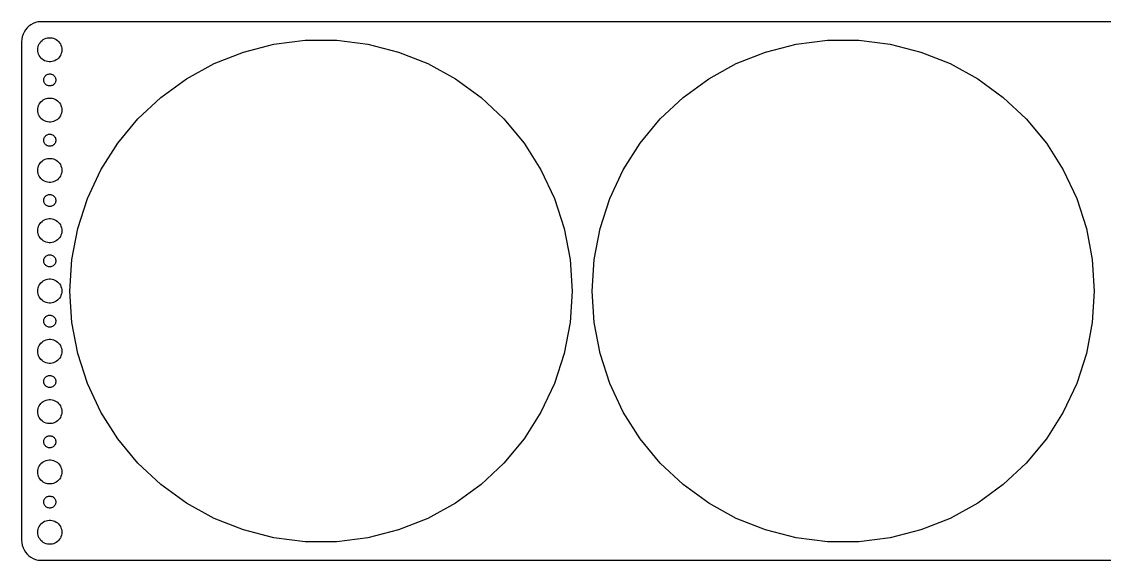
# Model space of a CAD drawing. Header units: metres. Extents: x -270 to 270, y -67 to 67.
# Drawn here: x -269.5 to 0, y -67 to 67 of the extents above; entities that cross this region are included whole.
import ezdxf

# ---------------------------------------------------------------- set-up
doc = ezdxf.new("R2010")
doc.units = ezdxf.units.M

msp = doc.modelspace()

# ---------------------------------------------------------------- linework, layer by layer
for p, q in [((-268.545, 64.9389), (-268.882, 64.4088)), ((-268.145, 65.4227), (-268.545, 64.9389)), ((-267.687, 65.8526), (-268.145, 65.4227)), ((-267.179, 66.2216), (-267.687, 65.8526)), ((-266.629, 66.5241), (-267.179, 66.2216)), ((-266.045, 66.7553), (-266.629, 66.5241)), ((-265.437, 66.9114), (-266.045, 66.7553)), ((-264.814, 66.9901), (-265.437, 66.9114)), ((264.814, 66.9901), (-264.814, 66.9901)), ((-269.461, 62.6267), (-269.5, 62)), ((-269.5, 62), (-269.5, -62)), ((-269.343, 63.2434), (-269.461, 62.6267)), ((-269.149, 63.8406), (-269.343, 63.2434)), ((-268.882, 64.4088), (-269.149, 63.8406)), ((-264.927, 61.7634), (-264.687, 62.0536)), ((-264.687, 62.0536), (-264.412, 62.3115)), ((-264.412, 62.3115), (-264.107, 62.533)), ((-264.107, 62.533), (-263.777, 62.7145)), ((-263.777, 62.7145), (-263.427, 62.8532)), ((-263.427, 62.8532), (-263.062, 62.9469)), ((-263.062, 62.9469), (-262.688, 62.9941)), ((-262.688, 62.9941), (-262.312, 62.9941)), ((-262.312, 62.9941), (-261.938, 62.9469)), ((-261.938, 62.9469), (-261.573, 62.8532)), ((-261.573, 62.8532), (-261.223, 62.7145)), ((-261.223, 62.7145), (-260.893, 62.533)), ((-260.893, 62.533), (-260.588, 62.3115)), ((-260.588, 62.3115), (-260.313, 62.0536)), ((-260.313, 62.0536), (-260.073, 61.7634)), ((-206.711, 61.3929), (-198.924, 62.3767)), ((-198.924, 62.3767), (-191.076, 62.3767)), ((-191.076, 62.3767), (-183.289, 61.3929)), ((-76.7113, 61.3929), (-68.9244, 62.3767)), ((-68.9244, 62.3767), (-61.0756, 62.3767)), ((-61.0756, 62.3767), (-53.2887, 61.3929)), ((-265.5, 60), (-265.476, 60.376)), ((-265.476, 59.624), (-265.5, 60)), ((-265.476, 60.376), (-265.406, 60.7461)), ((-265.406, 59.2539), (-265.476, 59.624)), ((-265.406, 60.7461), (-265.289, 61.1044)), ((-265.289, 61.1044), (-265.129, 61.4453)), ((-265.129, 61.4453), (-264.927, 61.7634)), ((-260.073, 61.7634), (-259.871, 61.4453)), ((-259.871, 61.4453), (-259.711, 61.1044)), ((-259.711, 61.1044), (-259.594, 60.7461)), ((-259.594, 60.7461), (-259.524, 60.376)), ((-259.524, 59.624), (-259.594, 59.2539)), ((-259.524, 60.376), (-259.5, 60)), ((-259.5, 60), (-259.524, 59.624)), ((-221.611, 56.5517), (-214.314, 59.441)), ((-214.314, 59.441), (-206.711, 61.3929)), ((-183.289, 61.3929), (-175.686, 59.441)), ((-175.686, 59.441), (-168.389, 56.5517)), ((-91.6112, 56.5517), (-84.3136, 59.441)), ((-84.3136, 59.441), (-76.7113, 61.3929)), ((-53.2887, 61.3929), (-45.6864, 59.441)), ((-45.6864, 59.441), (-38.3888, 56.5517)), ((-265.289, 58.8956), (-265.406, 59.2539)), ((-265.129, 58.5547), (-265.289, 58.8956)), ((-264.927, 58.2366), (-265.129, 58.5547)), ((-264.687, 57.9464), (-264.927, 58.2366)), ((-264.412, 57.6885), (-264.687, 57.9464)), ((-264.107, 57.467), (-264.412, 57.6885)), ((-263.777, 57.2855), (-264.107, 57.467)), ((-263.427, 57.1468), (-263.777, 57.2855)), ((-263.062, 57.0531), (-263.427, 57.1468)), ((-262.688, 57.0059), (-263.062, 57.0531)), ((-262.312, 57.0059), (-262.688, 57.0059)), ((-261.938, 57.0531), (-262.312, 57.0059)), ((-261.573, 57.1468), (-261.938, 57.0531)), ((-261.223, 57.2855), (-261.573, 57.1468)), ((-260.893, 57.467), (-261.223, 57.2855)), ((-260.588, 57.6885), (-260.893, 57.467)), ((-260.313, 57.9464), (-260.588, 57.6885)), ((-260.073, 58.2366), (-260.313, 57.9464)), ((-259.871, 58.5547), (-260.073, 58.2366)), ((-259.711, 58.8956), (-259.871, 58.5547)), ((-259.594, 59.2539), (-259.711, 58.8956)), ((-263.139, 53.8572), (-262.964, 53.9266)), ((-262.964, 53.9266), (-262.781, 53.9734)), ((-262.781, 53.9734), (-262.594, 53.997)), ((-262.594, 53.997), (-262.406, 53.997)), ((-262.406, 53.997), (-262.219, 53.9734)), ((-262.219, 53.9734), (-262.036, 53.9266)), ((-262.036, 53.9266), (-261.861, 53.8572)), ((-228.489, 52.7705), (-221.611, 56.5517)), ((-168.389, 56.5517), (-161.511, 52.7705)), ((-98.4892, 52.7705), (-91.6112, 56.5517)), ((-38.3888, 56.5517), (-31.5108, 52.7705)), ((-264, 52.5), (-263.988, 52.688)), ((-263.988, 52.312), (-264, 52.5)), ((-263.988, 52.688), (-263.953, 52.873)), ((-263.953, 52.127), (-263.988, 52.312)), ((-263.953, 52.873), (-263.895, 53.0522)), ((-263.895, 51.9478), (-263.953, 52.127)), ((-263.895, 53.0522), (-263.814, 53.2226)), ((-263.814, 51.7774), (-263.895, 51.9478)), ((-263.814, 53.2226), (-263.714, 53.3817)), ((-263.714, 51.6183), (-263.814, 51.7774)), ((-263.714, 53.3817), (-263.593, 53.5268)), ((-263.593, 51.4732), (-263.714, 51.6183)), ((-263.593, 53.5268), (-263.456, 53.6558)), ((-263.456, 51.3442), (-263.593, 51.4732)), ((-263.456, 53.6558), (-263.304, 53.7665)), ((-263.304, 51.2335), (-263.456, 51.3442)), ((-263.304, 53.7665), (-263.139, 53.8572)), ((-263.139, 51.1428), (-263.304, 51.2335)), ((-261.861, 53.8572), (-261.696, 53.7665)), ((-261.696, 51.2335), (-261.861, 51.1428)), ((-261.696, 53.7665), (-261.544, 53.6558)), ((-261.544, 51.3442), (-261.696, 51.2335)), ((-261.544, 53.6558), (-261.407, 53.5268)), ((-261.407, 51.4732), (-261.544, 51.3442)), ((-261.407, 53.5268), (-261.286, 53.3817)), ((-261.286, 51.6183), (-261.407, 51.4732)), ((-261.286, 53.3817), (-261.186, 53.2226)), ((-261.186, 51.7774), (-261.286, 51.6183)), ((-261.186, 53.2226), (-261.105, 53.0522)), ((-261.105, 51.9478), (-261.186, 51.7774)), ((-261.105, 53.0522), (-261.047, 52.873)), ((-261.047, 52.127), (-261.105, 51.9478)), ((-261.047, 52.873), (-261.012, 52.688)), ((-261.012, 52.312), (-261.047, 52.127)), ((-261.012, 52.688), (-261, 52.5)), ((-261, 52.5), (-261.012, 52.312)), ((-234.839, 48.1571), (-228.489, 52.7705)), ((-161.511, 52.7705), (-155.161, 48.1571)), ((-104.839, 48.1571), (-98.4892, 52.7705)), ((-31.5108, 52.7705), (-25.161, 48.1571)), ((-262.964, 51.0734), (-263.139, 51.1428)), ((-262.781, 51.0266), (-262.964, 51.0734)), ((-262.594, 51.003), (-262.781, 51.0266)), ((-262.406, 51.003), (-262.594, 51.003)), ((-262.219, 51.0266), (-262.406, 51.003)), ((-262.036, 51.0734), (-262.219, 51.0266)), ((-261.861, 51.1428), (-262.036, 51.0734)), ((-265.406, 45.7461), (-265.289, 46.1044)), ((-265.289, 46.1044), (-265.129, 46.4453)), ((-265.129, 46.4453), (-264.927, 46.7634)), ((-264.927, 46.7634), (-264.687, 47.0536)), ((-264.687, 47.0536), (-264.412, 47.3115)), ((-264.412, 47.3115), (-264.107, 47.533)), ((-264.107, 47.533), (-263.777, 47.7145)), ((-263.777, 47.7145), (-263.427, 47.8532)), ((-263.427, 47.8532), (-263.062, 47.9469)), ((-263.062, 47.9469), (-262.688, 47.9941)), ((-262.688, 47.9941), (-262.312, 47.9941)), ((-262.312, 47.9941), (-261.938, 47.9469)), ((-261.938, 47.9469), (-261.573, 47.8532)), ((-261.573, 47.8532), (-261.223, 47.7145)), ((-261.223, 47.7145), (-260.893, 47.533)), ((-260.893, 47.533), (-260.588, 47.3115)), ((-260.588, 47.3115), (-260.313, 47.0536)), ((-260.313, 47.0536), (-260.073, 46.7634)), ((-260.073, 46.7634), (-259.871, 46.4453)), ((-259.871, 46.4453), (-259.711, 46.1044)), ((-259.711, 46.1044), (-259.594, 45.7461)), ((-240.561, 42.7842), (-234.839, 48.1571)), ((-155.161, 48.1571), (-149.439, 42.7842)), ((-110.561, 42.7842), (-104.839, 48.1571)), ((-25.161, 48.1571), (-19.4395, 42.7842)), ((-265.5, 45), (-265.476, 45.376)), ((-265.476, 44.624), (-265.5, 45)), ((-265.476, 45.376), (-265.406, 45.7461)), ((-265.406, 44.2539), (-265.476, 44.624)), ((-265.289, 43.8956), (-265.406, 44.2539)), ((-265.129, 43.5547), (-265.289, 43.8956)), ((-264.927, 43.2366), (-265.129, 43.5547)), ((-264.687, 42.9464), (-264.927, 43.2366)), ((-260.073, 43.2366), (-260.313, 42.9464)), ((-259.871, 43.5547), (-260.073, 43.2366)), ((-259.711, 43.8956), (-259.871, 43.5547)), ((-259.594, 44.2539), (-259.711, 43.8956)), ((-259.594, 45.7461), (-259.524, 45.376)), ((-259.524, 44.624), (-259.594, 44.2539)), ((-259.524, 45.376), (-259.5, 45)), ((-259.5, 45), (-259.524, 44.624)), ((-264.412, 42.6885), (-264.687, 42.9464)), ((-264.107, 42.467), (-264.412, 42.6885)), ((-263.777, 42.2855), (-264.107, 42.467)), ((-263.427, 42.1468), (-263.777, 42.2855)), ((-263.062, 42.0531), (-263.427, 42.1468)), ((-262.688, 42.0059), (-263.062, 42.0531)), ((-262.312, 42.0059), (-262.688, 42.0059)), ((-261.938, 42.0531), (-262.312, 42.0059)), ((-261.573, 42.1468), (-261.938, 42.0531)), ((-261.223, 42.2855), (-261.573, 42.1468)), ((-260.893, 42.467), (-261.223, 42.2855)), ((-260.588, 42.6885), (-260.893, 42.467)), ((-260.313, 42.9464), (-260.588, 42.6885)), ((-245.564, 36.7366), (-240.561, 42.7842)), ((-149.439, 42.7842), (-144.436, 36.7366)), ((-115.564, 36.7366), (-110.561, 42.7842)), ((-19.4395, 42.7842), (-14.4364, 36.7366)), ((-263.988, 37.688), (-263.953, 37.873)), ((-263.953, 37.873), (-263.895, 38.0522)), ((-263.895, 38.0522), (-263.814, 38.2226)), ((-263.814, 38.2226), (-263.714, 38.3817)), ((-263.714, 38.3817), (-263.593, 38.5268)), ((-263.593, 38.5268), (-263.456, 38.6558)), ((-263.456, 38.6558), (-263.304, 38.7665)), ((-263.304, 38.7665), (-263.139, 38.8572)), ((-263.139, 38.8572), (-262.964, 38.9266)), ((-262.964, 38.9266), (-262.781, 38.9734)), ((-262.781, 38.9734), (-262.594, 38.997)), ((-262.594, 38.997), (-262.406, 38.997)), ((-262.406, 38.997), (-262.219, 38.9734)), ((-262.219, 38.9734), (-262.036, 38.9266)), ((-262.036, 38.9266), (-261.861, 38.8572)), ((-261.861, 38.8572), (-261.696, 38.7665)), ((-261.696, 38.7665), (-261.544, 38.6558)), ((-261.544, 38.6558), (-261.407, 38.5268)), ((-261.407, 38.5268), (-261.286, 38.3817)), ((-261.286, 38.3817), (-261.186, 38.2226)), ((-261.186, 38.2226), (-261.105, 38.0522)), ((-261.105, 38.0522), (-261.047, 37.873)), ((-261.047, 37.873), (-261.012, 37.688)), ((-264, 37.5), (-263.988, 37.688)), ((-263.988, 37.312), (-264, 37.5)), ((-263.953, 37.127), (-263.988, 37.312)), ((-263.895, 36.9478), (-263.953, 37.127)), ((-263.814, 36.7774), (-263.895, 36.9478)), ((-263.714, 36.6183), (-263.814, 36.7774)), ((-263.593, 36.4732), (-263.714, 36.6183)), ((-263.456, 36.3442), (-263.593, 36.4732)), ((-263.304, 36.2335), (-263.456, 36.3442)), ((-263.139, 36.1428), (-263.304, 36.2335)), ((-262.964, 36.0734), (-263.139, 36.1428)), ((-262.781, 36.0266), (-262.964, 36.0734)), ((-262.594, 36.003), (-262.781, 36.0266)), ((-262.406, 36.003), (-262.594, 36.003)), ((-262.219, 36.0266), (-262.406, 36.003)), ((-262.036, 36.0734), (-262.219, 36.0266)), ((-261.861, 36.1428), (-262.036, 36.0734)), ((-261.696, 36.2335), (-261.861, 36.1428)), ((-261.544, 36.3442), (-261.696, 36.2335)), ((-261.407, 36.4732), (-261.544, 36.3442)), ((-261.286, 36.6183), (-261.407, 36.4732)), ((-261.186, 36.7774), (-261.286, 36.6183)), ((-261.105, 36.9478), (-261.186, 36.7774)), ((-261.047, 37.127), (-261.105, 36.9478)), ((-261.012, 37.312), (-261.047, 37.127)), ((-261.012, 37.688), (-261, 37.5)), ((-261, 37.5), (-261.012, 37.312)), ((-249.769, 30.1096), (-245.564, 36.7366)), ((-144.436, 36.7366), (-140.231, 30.1096)), ((-119.769, 30.1096), (-115.564, 36.7366)), ((-14.4364, 36.7366), (-10.2308, 30.1096)), ((-264.412, 32.3115), (-264.107, 32.533)), ((-264.107, 32.533), (-263.777, 32.7145)), ((-263.777, 32.7145), (-263.427, 32.8532)), ((-263.427, 32.8532), (-263.062, 32.9469)), ((-263.062, 32.9469), (-262.688, 32.9941)), ((-262.688, 32.9941), (-262.312, 32.9941)), ((-262.312, 32.9941), (-261.938, 32.9469)), ((-261.938, 32.9469), (-261.573, 32.8532)), ((-261.573, 32.8532), (-261.223, 32.7145)), ((-261.223, 32.7145), (-260.893, 32.533)), ((-260.893, 32.533), (-260.588, 32.3115)), ((-265.5, 30), (-265.476, 30.376)), ((-265.476, 29.624), (-265.5, 30)), ((-265.476, 30.376), (-265.406, 30.7461)), ((-265.406, 30.7461), (-265.289, 31.1044)), ((-265.289, 31.1044), (-265.129, 31.4453)), ((-265.129, 31.4453), (-264.927, 31.7634)), ((-264.927, 31.7634), (-264.687, 32.0536)), ((-264.687, 32.0536), (-264.412, 32.3115)), ((-260.588, 32.3115), (-260.313, 32.0536)), ((-260.313, 32.0536), (-260.073, 31.7634)), ((-260.073, 31.7634), (-259.871, 31.4453)), ((-259.871, 31.4453), (-259.711, 31.1044)), ((-259.711, 31.1044), (-259.594, 30.7461)), ((-259.594, 30.7461), (-259.524, 30.376)), ((-259.524, 30.376), (-259.5, 30)), ((-259.5, 30), (-259.524, 29.624)), ((-253.111, 23.0078), (-249.769, 30.1096)), ((-140.231, 30.1096), (-136.889, 23.0078)), ((-123.111, 23.0078), (-119.769, 30.1096)), ((-10.2308, 30.1096), (-6.88896, 23.0078)), ((-265.406, 29.2539), (-265.476, 29.624)), ((-265.289, 28.8956), (-265.406, 29.2539)), ((-265.129, 28.5547), (-265.289, 28.8956)), ((-264.927, 28.2366), (-265.129, 28.5547)), ((-264.687, 27.9464), (-264.927, 28.2366)), ((-264.412, 27.6884), (-264.687, 27.9464)), ((-264.107, 27.467), (-264.412, 27.6884)), ((-263.777, 27.2855), (-264.107, 27.467)), ((-263.427, 27.1468), (-263.777, 27.2855)), ((-263.062, 27.0531), (-263.427, 27.1468)), ((-262.688, 27.0059), (-263.062, 27.0531)), ((-262.312, 27.0059), (-262.688, 27.0059)), ((-261.938, 27.0531), (-262.312, 27.0059)), ((-261.573, 27.1468), (-261.938, 27.0531)), ((-261.223, 27.2855), (-261.573, 27.1468)), ((-260.893, 27.467), (-261.223, 27.2855)), ((-260.588, 27.6884), (-260.893, 27.467)), ((-260.313, 27.9464), (-260.588, 27.6884)), ((-260.073, 28.2366), (-260.313, 27.9464)), ((-259.871, 28.5547), (-260.073, 28.2366)), ((-259.711, 28.8956), (-259.871, 28.5547)), ((-259.594, 29.2539), (-259.711, 28.8956)), ((-259.524, 29.624), (-259.594, 29.2539)), ((-264, 22.5), (-263.988, 22.688)), ((-263.988, 22.312), (-264, 22.5)), ((-263.988, 22.688), (-263.953, 22.873)), ((-263.953, 22.127), (-263.988, 22.312)), ((-263.953, 22.873), (-263.895, 23.0522)), ((-263.895, 21.9478), (-263.953, 22.127)), ((-263.895, 23.0522), (-263.814, 23.2226)), ((-263.814, 21.7774), (-263.895, 21.9478)), ((-263.814, 23.2226), (-263.714, 23.3817)), ((-263.714, 21.6183), (-263.814, 21.7774)), ((-263.714, 23.3817), (-263.593, 23.5268)), ((-263.593, 21.4732), (-263.714, 21.6183)), ((-263.593, 23.5268), (-263.456, 23.6558)), ((-263.456, 23.6558), (-263.304, 23.7665)), ((-263.304, 23.7665), (-263.139, 23.8572)), ((-263.139, 23.8572), (-262.964, 23.9266)), ((-262.964, 23.9266), (-262.781, 23.9734)), ((-262.781, 23.9734), (-262.594, 23.997)), ((-262.594, 23.997), (-262.406, 23.997)), ((-262.406, 23.997), (-262.219, 23.9734)), ((-262.219, 23.9734), (-262.036, 23.9266)), ((-262.036, 23.9266), (-261.861, 23.8572)), ((-261.861, 23.8572), (-261.696, 23.7665)), ((-261.696, 23.7665), (-261.544, 23.6558)), ((-261.544, 23.6558), (-261.407, 23.5268)), ((-261.407, 23.5268), (-261.286, 23.3817)), ((-261.286, 21.6183), (-261.407, 21.4732)), ((-261.286, 23.3817), (-261.186, 23.2226)), ((-261.186, 21.7774), (-261.286, 21.6183)), ((-261.186, 23.2226), (-261.105, 23.0522)), ((-261.105, 21.9478), (-261.186, 21.7774)), ((-261.105, 23.0522), (-261.047, 22.873)), ((-261.047, 22.127), (-261.105, 21.9478)), ((-261.047, 22.873), (-261.012, 22.688)), ((-261.012, 22.312), (-261.047, 22.127)), ((-261.012, 22.688), (-261, 22.5)), ((-261, 22.5), (-261.012, 22.312)), ((-255.536, 15.5431), (-253.111, 23.0078)), ((-136.889, 23.0078), (-134.464, 15.5431)), ((-125.536, 15.5431), (-123.111, 23.0078)), ((-6.88896, 23.0078), (-4.46355, 15.5431)), ((-263.456, 21.3442), (-263.593, 21.4732)), ((-263.304, 21.2335), (-263.456, 21.3442)), ((-263.139, 21.1427), (-263.304, 21.2335)), ((-262.964, 21.0734), (-263.139, 21.1427)), ((-262.781, 21.0266), (-262.964, 21.0734)), ((-262.594, 21.003), (-262.781, 21.0266)), ((-262.406, 21.003), (-262.594, 21.003)), ((-262.219, 21.0266), (-262.406, 21.003)), ((-262.036, 21.0734), (-262.219, 21.0266)), ((-261.861, 21.1427), (-262.036, 21.0734)), ((-261.696, 21.2335), (-261.861, 21.1427)), ((-261.544, 21.3442), (-261.696, 21.2335)), ((-261.407, 21.4732), (-261.544, 21.3442)), ((-265.289, 16.1044), (-265.129, 16.4453)), ((-265.129, 16.4453), (-264.927, 16.7634)), ((-264.927, 16.7634), (-264.687, 17.0536)), ((-264.687, 17.0536), (-264.412, 17.3115)), ((-264.412, 17.3115), (-264.107, 17.533)), ((-264.107, 17.533), (-263.777, 17.7145)), ((-263.777, 17.7145), (-263.427, 17.8532)), ((-263.427, 17.8532), (-263.062, 17.9469)), ((-263.062, 17.9469), (-262.688, 17.9941)), ((-262.688, 17.9941), (-262.312, 17.9941)), ((-262.312, 17.9941), (-261.938, 17.9469)), ((-261.938, 17.9469), (-261.573, 17.8532)), ((-261.573, 17.8532), (-261.223, 17.7145)), ((-261.223, 17.7145), (-260.893, 17.533)), ((-260.893, 17.533), (-260.588, 17.3115)), ((-260.588, 17.3115), (-260.313, 17.0536)), ((-260.313, 17.0536), (-260.073, 16.7634)), ((-260.073, 16.7634), (-259.871, 16.4453)), ((-259.871, 16.4453), (-259.711, 16.1044)), ((-265.5, 15), (-265.476, 15.376)), ((-265.476, 14.624), (-265.5, 15)), ((-265.476, 15.376), (-265.406, 15.7461)), ((-265.406, 14.2539), (-265.476, 14.624)), ((-265.406, 15.7461), (-265.289, 16.1044)), ((-265.289, 13.8956), (-265.406, 14.2539)), ((-265.129, 13.5547), (-265.289, 13.8956)), ((-264.927, 13.2366), (-265.129, 13.5547)), ((-259.871, 13.5547), (-260.073, 13.2366)), ((-259.711, 13.8956), (-259.871, 13.5547)), ((-259.711, 16.1044), (-259.594, 15.7461)), ((-259.594, 14.2539), (-259.711, 13.8956)), ((-259.594, 15.7461), (-259.524, 15.376)), ((-259.524, 14.624), (-259.594, 14.2539)), ((-259.524, 15.376), (-259.5, 15)), ((-259.5, 15), (-259.524, 14.624)), ((-257.007, 7.83331), (-255.536, 15.5431)), ((-134.464, 15.5431), (-132.993, 7.83331)), ((-127.007, 7.83331), (-125.536, 15.5431)), ((-4.46355, 15.5431), (-2.99283, 7.83331)), ((-264.687, 12.9464), (-264.927, 13.2366)), ((-264.412, 12.6884), (-264.687, 12.9464)), ((-264.107, 12.467), (-264.412, 12.6884)), ((-263.777, 12.2855), (-264.107, 12.467)), ((-263.427, 12.1468), (-263.777, 12.2855)), ((-263.062, 12.0531), (-263.427, 12.1468)), ((-262.688, 12.0059), (-263.062, 12.0531)), ((-262.312, 12.0059), (-262.688, 12.0059)), ((-261.938, 12.0531), (-262.312, 12.0059)), ((-261.573, 12.1468), (-261.938, 12.0531)), ((-261.223, 12.2855), (-261.573, 12.1468)), ((-260.893, 12.467), (-261.223, 12.2855)), ((-260.588, 12.6884), (-260.893, 12.467)), ((-260.313, 12.9464), (-260.588, 12.6884)), ((-260.073, 13.2366), (-260.313, 12.9464)), ((-263.895, 8.05219), (-263.814, 8.22263)), ((-263.814, 8.22263), (-263.714, 8.38167)), ((-263.714, 8.38167), (-263.593, 8.52681)), ((-263.593, 8.52681), (-263.456, 8.65576)), ((-263.456, 8.65576), (-263.304, 8.76648)), ((-263.304, 8.76648), (-263.139, 8.85724)), ((-263.139, 8.85724), (-262.964, 8.92657)), ((-262.964, 8.92657), (-262.781, 8.97342)), ((-262.781, 8.97342), (-262.594, 8.99704)), ((-262.594, 8.99704), (-262.406, 8.99704)), ((-262.406, 8.99704), (-262.219, 8.97342)), ((-262.219, 8.97342), (-262.036, 8.92657)), ((-262.036, 8.92657), (-261.861, 8.85724)), ((-261.861, 8.85724), (-261.696, 8.76648)), ((-261.696, 8.76648), (-261.544, 8.65576)), ((-261.544, 8.65576), (-261.407, 8.52681)), ((-261.407, 8.52681), (-261.286, 8.38167)), ((-261.286, 8.38167), (-261.186, 8.22263)), ((-261.186, 8.22263), (-261.105, 8.05219)), ((-264, 7.5), (-263.988, 7.68799)), ((-263.988, 7.312), (-264, 7.5)), ((-263.988, 7.68799), (-263.953, 7.87303)), ((-263.953, 7.12695), (-263.988, 7.312)), ((-263.953, 7.87303), (-263.895, 8.05219)), ((-263.895, 6.9478), (-263.953, 7.12695)), ((-263.814, 6.77736), (-263.895, 6.9478)), ((-263.714, 6.61832), (-263.814, 6.77736)), ((-263.593, 6.47318), (-263.714, 6.61832)), ((-263.456, 6.34422), (-263.593, 6.47318)), ((-263.304, 6.23351), (-263.456, 6.34422)), ((-263.139, 6.14275), (-263.304, 6.23351)), ((-262.964, 6.07341), (-263.139, 6.14275)), ((-262.781, 6.02657), (-262.964, 6.07341)), ((-262.594, 6.00294), (-262.781, 6.02657)), ((-262.406, 6.00294), (-262.594, 6.00294)), ((-262.219, 6.02657), (-262.406, 6.00294)), ((-262.036, 6.07341), (-262.219, 6.02657)), ((-261.861, 6.14275), (-262.036, 6.07341)), ((-261.696, 6.23351), (-261.861, 6.14275)), ((-261.544, 6.34422), (-261.696, 6.23351)), ((-261.407, 6.47318), (-261.544, 6.34422)), ((-261.286, 6.61832), (-261.407, 6.47318)), ((-261.186, 6.77736), (-261.286, 6.61832)), ((-261.105, 6.9478), (-261.186, 6.77736)), ((-261.105, 8.05219), (-261.047, 7.87303)), ((-261.047, 7.12695), (-261.105, 6.9478)), ((-261.047, 7.87303), (-261.012, 7.68799)), ((-261.012, 7.312), (-261.047, 7.12695)), ((-261.012, 7.68799), (-261, 7.5)), ((-261, 7.5), (-261.012, 7.312)), ((-257.5, 0), (-257.007, 7.83331)), ((-132.993, 7.83331), (-132.5, 0)), ((-127.5, 0), (-127.007, 7.83331)), ((-2.99283, 7.83331), (-2.5, 0)), ((-264.107, 2.53297), (-263.777, 2.71448)), ((-263.777, 2.71448), (-263.427, 2.85316)), ((-263.427, 2.85316), (-263.062, 2.94685)), ((-263.062, 2.94685), (-262.688, 2.99408)), ((-262.688, 2.99408), (-262.312, 2.99408)), ((-262.312, 2.99408), (-261.938, 2.94685)), ((-261.938, 2.94685), (-261.573, 2.85316)), ((-261.573, 2.85316), (-261.223, 2.71448)), ((-261.223, 2.71448), (-260.893, 2.53297)), ((-265.5, 0), (-265.476, 0.37599)), ((-265.476, -0.37599), (-265.5, 0)), ((-265.476, 0.37599), (-265.406, 0.74606)), ((-265.406, 0.74606), (-265.289, 1.10437)), ((-265.289, 1.10437), (-265.129, 1.44525)), ((-265.129, 1.44525), (-264.927, 1.76335)), ((-264.927, 1.76335), (-264.687, 2.05363)), ((-264.687, 2.05363), (-264.412, 2.31154)), ((-264.412, 2.31154), (-264.107, 2.53297)), ((-260.893, 2.53297), (-260.588, 2.31154)), ((-260.588, 2.31154), (-260.313, 2.05363)), ((-260.313, 2.05363), (-260.073, 1.76335)), ((-260.073, 1.76335), (-259.871, 1.44525)), ((-259.871, 1.44525), (-259.711, 1.10437)), ((-259.711, 1.10437), (-259.594, 0.74606)), ((-259.594, 0.74606), (-259.524, 0.37599)), ((-259.524, 0.37599), (-259.5, 0)), ((-259.5, 0), (-259.524, -0.37599)), ((-257.007, -7.83331), (-257.5, 0)), ((-132.5, 0), (-132.993, -7.83331)), ((-127.007, -7.83331), (-127.5, 0)), ((-2.5, 0), (-2.99283, -7.83331)), ((-265.406, -0.74606), (-265.476, -0.37599)), ((-265.289, -1.10437), (-265.406, -0.74606)), ((-265.129, -1.44525), (-265.289, -1.10437)), ((-264.927, -1.76335), (-265.129, -1.44525)), ((-264.687, -2.05363), (-264.927, -1.76335)), ((-264.412, -2.31154), (-264.687, -2.05363)), ((-264.107, -2.53297), (-264.412, -2.31154)), ((-263.777, -2.71448), (-264.107, -2.53297)), ((-260.893, -2.53297), (-261.223, -2.71448)), ((-260.588, -2.31154), (-260.893, -2.53297)), ((-260.313, -2.05363), (-260.588, -2.31154)), ((-260.073, -1.76335), (-260.313, -2.05363)), ((-259.871, -1.44525), (-260.073, -1.76335)), ((-259.711, -1.10437), (-259.871, -1.44525)), ((-259.594, -0.74606), (-259.711, -1.10437)), ((-259.524, -0.37599), (-259.594, -0.74606)), ((-263.427, -2.85316), (-263.777, -2.71448)), ((-263.062, -2.94685), (-263.427, -2.85316)), ((-262.688, -2.99408), (-263.062, -2.94685)), ((-262.312, -2.99408), (-262.688, -2.99408)), ((-261.938, -2.94685), (-262.312, -2.99408)), ((-261.573, -2.85316), (-261.938, -2.94685)), ((-261.223, -2.71448), (-261.573, -2.85316)), ((-264, -7.5), (-263.988, -7.312)), ((-263.988, -7.68799), (-264, -7.5)), ((-263.988, -7.312), (-263.953, -7.12695)), ((-263.953, -7.87303), (-263.988, -7.68799)), ((-263.953, -7.12695), (-263.895, -6.9478)), ((-263.895, -8.05219), (-263.953, -7.87303)), ((-263.895, -6.9478), (-263.814, -6.77736)), ((-263.814, -8.22263), (-263.895, -8.05219)), ((-263.814, -6.77736), (-263.714, -6.61832)), ((-263.714, -6.61832), (-263.593, -6.47318)), ((-263.593, -6.47318), (-263.456, -6.34422)), ((-263.456, -6.34422), (-263.304, -6.23351)), ((-263.304, -6.23351), (-263.139, -6.14275)), ((-263.139, -6.14275), (-262.964, -6.07341)), ((-262.964, -6.07341), (-262.781, -6.02657)), ((-262.781, -6.02657), (-262.594, -6.00294)), ((-262.594, -6.00294), (-262.406, -6.00294)), ((-262.406, -6.00294), (-262.219, -6.02657)), ((-262.219, -6.02657), (-262.036, -6.07341)), ((-262.036, -6.07341), (-261.861, -6.14275)), ((-261.861, -6.14275), (-261.696, -6.23351)), ((-261.696, -6.23351), (-261.544, -6.34422)), ((-261.544, -6.34422), (-261.407, -6.47318)), ((-261.407, -6.47318), (-261.286, -6.61832)), ((-261.286, -6.61832), (-261.186, -6.77736)), ((-261.186, -6.77736), (-261.105, -6.9478)), ((-261.105, -8.05219), (-261.186, -8.22263)), ((-261.105, -6.9478), (-261.047, -7.12695)), ((-261.047, -7.87303), (-261.105, -8.05219)), ((-261.047, -7.12695), (-261.012, -7.312)), ((-261.012, -7.68799), (-261.047, -7.87303)), ((-261.012, -7.312), (-261, -7.5)), ((-261, -7.5), (-261.012, -7.68799)), ((-255.536, -15.5431), (-257.007, -7.83331)), ((-132.993, -7.83331), (-134.464, -15.5431)), ((-125.536, -15.5431), (-127.007, -7.83331)), ((-2.99283, -7.83331), (-4.46355, -15.5431)), ((-263.714, -8.38167), (-263.814, -8.22263)), ((-263.593, -8.52681), (-263.714, -8.38167)), ((-263.456, -8.65576), (-263.593, -8.52681)), ((-263.304, -8.76648), (-263.456, -8.65576)), ((-263.139, -8.85724), (-263.304, -8.76648)), ((-262.964, -8.92657), (-263.139, -8.85724)), ((-262.781, -8.97342), (-262.964, -8.92657)), ((-262.594, -8.99704), (-262.781, -8.97342)), ((-262.406, -8.99704), (-262.594, -8.99704)), ((-262.219, -8.97342), (-262.406, -8.99704)), ((-262.036, -8.92657), (-262.219, -8.97342)), ((-261.861, -8.85724), (-262.036, -8.92657)), ((-261.696, -8.76648), (-261.861, -8.85724)), ((-261.544, -8.65576), (-261.696, -8.76648)), ((-261.407, -8.52681), (-261.544, -8.65576)), ((-261.286, -8.38167), (-261.407, -8.52681)), ((-261.186, -8.22263), (-261.286, -8.38167)), ((-265.129, -13.5547), (-264.927, -13.2366)), ((-264.927, -13.2366), (-264.687, -12.9464)), ((-264.687, -12.9464), (-264.412, -12.6884)), ((-264.412, -12.6884), (-264.107, -12.467)), ((-264.107, -12.467), (-263.777, -12.2855)), ((-263.777, -12.2855), (-263.427, -12.1468)), ((-263.427, -12.1468), (-263.062, -12.0531)), ((-263.062, -12.0531), (-262.688, -12.0059)), ((-262.688, -12.0059), (-262.312, -12.0059)), ((-262.312, -12.0059), (-261.938, -12.0531)), ((-261.938, -12.0531), (-261.573, -12.1468)), ((-261.573, -12.1468), (-261.223, -12.2855)), ((-261.223, -12.2855), (-260.893, -12.467)), ((-260.893, -12.467), (-260.588, -12.6884)), ((-260.588, -12.6884), (-260.313, -12.9464)), ((-260.313, -12.9464), (-260.073, -13.2366)), ((-260.073, -13.2366), (-259.871, -13.5547)), ((-265.5, -15), (-265.476, -14.624)), ((-265.476, -15.376), (-265.5, -15)), ((-265.476, -14.624), (-265.406, -14.2539)), ((-265.406, -15.7461), (-265.476, -15.376)), ((-265.406, -14.2539), (-265.289, -13.8956)), ((-265.289, -16.1044), (-265.406, -15.7461)), ((-265.289, -13.8956), (-265.129, -13.5547)), ((-265.129, -16.4453), (-265.289, -16.1044)), ((-259.871, -13.5547), (-259.711, -13.8956)), ((-259.711, -16.1044), (-259.871, -16.4453)), ((-259.711, -13.8956), (-259.594, -14.2539)), ((-259.594, -15.7461), (-259.711, -16.1044)), ((-259.594, -14.2539), (-259.524, -14.624)), ((-259.524, -15.376), (-259.594, -15.7461)), ((-259.524, -14.624), (-259.5, -15)), ((-259.5, -15), (-259.524, -15.376)), ((-253.111, -23.0078), (-255.536, -15.5431)), ((-134.464, -15.5431), (-136.889, -23.0078)), ((-123.111, -23.0078), (-125.536, -15.5431)), ((-4.46355, -15.5431), (-6.88896, -23.0078)), ((-264.927, -16.7634), (-265.129, -16.4453)), ((-264.687, -17.0536), (-264.927, -16.7634)), ((-264.412, -17.3115), (-264.687, -17.0536)), ((-264.107, -17.533), (-264.412, -17.3115)), ((-263.777, -17.7145), (-264.107, -17.533)), ((-263.427, -17.8532), (-263.777, -17.7145)), ((-263.062, -17.9469), (-263.427, -17.8532)), ((-262.688, -17.9941), (-263.062, -17.9469)), ((-262.312, -17.9941), (-262.688, -17.9941)), ((-261.938, -17.9469), (-262.312, -17.9941)), ((-261.573, -17.8532), (-261.938, -17.9469)), ((-261.223, -17.7145), (-261.573, -17.8532)), ((-260.893, -17.533), (-261.223, -17.7145)), ((-260.588, -17.3115), (-260.893, -17.533)), ((-260.313, -17.0536), (-260.588, -17.3115)), ((-260.073, -16.7634), (-260.313, -17.0536)), ((-259.871, -16.4453), (-260.073, -16.7634)), ((-263.714, -21.6183), (-263.593, -21.4732)), ((-263.593, -21.4732), (-263.456, -21.3442)), ((-263.456, -21.3442), (-263.304, -21.2335)), ((-263.304, -21.2335), (-263.139, -21.1427)), ((-263.139, -21.1427), (-262.964, -21.0734)), ((-262.964, -21.0734), (-262.781, -21.0266)), ((-262.781, -21.0266), (-262.594, -21.003)), ((-262.594, -21.003), (-262.406, -21.003)), ((-262.406, -21.003), (-262.219, -21.0266)), ((-262.219, -21.0266), (-262.036, -21.0734)), ((-262.036, -21.0734), (-261.861, -21.1427)), ((-261.861, -21.1427), (-261.696, -21.2335)), ((-261.696, -21.2335), (-261.544, -21.3442)), ((-261.544, -21.3442), (-261.407, -21.4732)), ((-261.407, -21.4732), (-261.286, -21.6183)), ((-264, -22.5), (-263.988, -22.312)), ((-263.988, -22.688), (-264, -22.5)), ((-263.988, -22.312), (-263.953, -22.127)), ((-263.953, -22.873), (-263.988, -22.688)), ((-263.953, -22.127), (-263.895, -21.9478)), ((-263.895, -23.0522), (-263.953, -22.873)), ((-263.895, -21.9478), (-263.814, -21.7774)), ((-263.814, -23.2226), (-263.895, -23.0522)), ((-263.814, -21.7774), (-263.714, -21.6183)), ((-263.714, -23.3817), (-263.814, -23.2226)), ((-263.593, -23.5268), (-263.714, -23.3817)), ((-263.456, -23.6558), (-263.593, -23.5268)), ((-263.304, -23.7665), (-263.456, -23.6558)), ((-263.139, -23.8572), (-263.304, -23.7665)), ((-262.964, -23.9266), (-263.139, -23.8572)), ((-262.781, -23.9734), (-262.964, -23.9266)), ((-262.594, -23.997), (-262.781, -23.9734)), ((-262.406, -23.997), (-262.594, -23.997)), ((-262.219, -23.9734), (-262.406, -23.997)), ((-262.036, -23.9266), (-262.219, -23.9734)), ((-261.861, -23.8572), (-262.036, -23.9266)), ((-261.696, -23.7665), (-261.861, -23.8572)), ((-261.544, -23.6558), (-261.696, -23.7665)), ((-261.407, -23.5268), (-261.544, -23.6558)), ((-261.286, -23.3817), (-261.407, -23.5268)), ((-261.286, -21.6183), (-261.186, -21.7774)), ((-261.186, -23.2226), (-261.286, -23.3817)), ((-261.186, -21.7774), (-261.105, -21.9478)), ((-261.105, -23.0522), (-261.186, -23.2226)), ((-261.105, -21.9478), (-261.047, -22.127)), ((-261.047, -22.873), (-261.105, -23.0522)), ((-261.047, -22.127), (-261.012, -22.312)), ((-261.012, -22.688), (-261.047, -22.873)), ((-261.012, -22.312), (-261, -22.5)), ((-261, -22.5), (-261.012, -22.688)), ((-249.769, -30.1096), (-253.111, -23.0078)), ((-136.889, -23.0078), (-140.231, -30.1096)), ((-119.769, -30.1096), (-123.111, -23.0078)), ((-6.88896, -23.0078), (-10.2308, -30.1096)), ((-265.5, -30), (-265.476, -29.624)), ((-265.476, -29.624), (-265.406, -29.2539)), ((-265.406, -29.2539), (-265.289, -28.8956)), ((-265.289, -28.8956), (-265.129, -28.5547)), ((-265.129, -28.5547), (-264.927, -28.2366)), ((-264.927, -28.2366), (-264.687, -27.9464)), ((-264.687, -27.9464), (-264.412, -27.6884)), ((-264.412, -27.6884), (-264.107, -27.467)), ((-264.107, -27.467), (-263.777, -27.2855)), ((-263.777, -27.2855), (-263.427, -27.1468)), ((-263.427, -27.1468), (-263.062, -27.0531)), ((-263.062, -27.0531), (-262.688, -27.0059)), ((-262.688, -27.0059), (-262.312, -27.0059)), ((-262.312, -27.0059), (-261.938, -27.0531)), ((-261.938, -27.0531), (-261.573, -27.1468)), ((-261.573, -27.1468), (-261.223, -27.2855)), ((-261.223, -27.2855), (-260.893, -27.467)), ((-260.893, -27.467), (-260.588, -27.6884)), ((-260.588, -27.6884), (-260.313, -27.9464)), ((-260.313, -27.9464), (-260.073, -28.2366)), ((-260.073, -28.2366), (-259.871, -28.5547)), ((-259.871, -28.5547), (-259.711, -28.8956)), ((-259.711, -28.8956), (-259.594, -29.2539)), ((-259.594, -29.2539), (-259.524, -29.624)), ((-259.524, -29.624), (-259.5, -30)), ((-265.476, -30.376), (-265.5, -30)), ((-265.406, -30.7461), (-265.476, -30.376)), ((-265.289, -31.1044), (-265.406, -30.7461)), ((-265.129, -31.4453), (-265.289, -31.1044)), ((-264.927, -31.7634), (-265.129, -31.4453)), ((-264.687, -32.0536), (-264.927, -31.7634)), ((-264.412, -32.3115), (-264.687, -32.0536)), ((-264.107, -32.533), (-264.412, -32.3115)), ((-260.588, -32.3115), (-260.893, -32.533)), ((-260.313, -32.0536), (-260.588, -32.3115)), ((-260.073, -31.7634), (-260.313, -32.0536)), ((-259.871, -31.4453), (-260.073, -31.7634)), ((-259.711, -31.1044), (-259.871, -31.4453)), ((-259.594, -30.7461), (-259.711, -31.1044)), ((-259.524, -30.376), (-259.594, -30.7461)), ((-259.5, -30), (-259.524, -30.376)), ((-245.564, -36.7366), (-249.769, -30.1096)), ((-140.231, -30.1096), (-144.436, -36.7366)), ((-115.564, -36.7366), (-119.769, -30.1096)), ((-10.2308, -30.1096), (-14.4364, -36.7366)), ((-263.777, -32.7145), (-264.107, -32.533)), ((-263.427, -32.8532), (-263.777, -32.7145)), ((-263.062, -32.9469), (-263.427, -32.8532)), ((-262.688, -32.9941), (-263.062, -32.9469)), ((-262.312, -32.9941), (-262.688, -32.9941)), ((-261.938, -32.9469), (-262.312, -32.9941)), ((-261.573, -32.8532), (-261.938, -32.9469)), ((-261.223, -32.7145), (-261.573, -32.8532)), ((-260.893, -32.533), (-261.223, -32.7145)), ((-264, -37.5), (-263.988, -37.312)), ((-263.988, -37.688), (-264, -37.5)), ((-263.988, -37.312), (-263.953, -37.127)), ((-263.953, -37.873), (-263.988, -37.688)), ((-263.953, -37.127), (-263.895, -36.9478)), ((-263.895, -36.9478), (-263.814, -36.7774)), ((-263.814, -36.7774), (-263.714, -36.6183)), ((-263.714, -36.6183), (-263.593, -36.4732)), ((-263.593, -36.4732), (-263.456, -36.3442)), ((-263.456, -36.3442), (-263.304, -36.2335)), ((-263.304, -36.2335), (-263.139, -36.1428)), ((-263.139, -36.1428), (-262.964, -36.0734)), ((-262.964, -36.0734), (-262.781, -36.0266)), ((-262.781, -36.0266), (-262.594, -36.003)), ((-262.594, -36.003), (-262.406, -36.003)), ((-262.406, -36.003), (-262.219, -36.0266)), ((-262.219, -36.0266), (-262.036, -36.0734)), ((-262.036, -36.0734), (-261.861, -36.1428)), ((-261.861, -36.1428), (-261.696, -36.2335)), ((-261.696, -36.2335), (-261.544, -36.3442)), ((-261.544, -36.3442), (-261.407, -36.4732)), ((-261.407, -36.4732), (-261.286, -36.6183)), ((-261.286, -36.6183), (-261.186, -36.7774)), ((-261.186, -36.7774), (-261.105, -36.9478)), ((-261.105, -36.9478), (-261.047, -37.127)), ((-261.047, -37.127), (-261.012, -37.312)), ((-261.012, -37.688), (-261.047, -37.873)), ((-261.012, -37.312), (-261, -37.5)), ((-261, -37.5), (-261.012, -37.688)), ((-240.561, -42.7842), (-245.564, -36.7366)), ((-144.436, -36.7366), (-149.439, -42.7842)), ((-110.561, -42.7842), (-115.564, -36.7366)), ((-14.4364, -36.7366), (-19.4395, -42.7842)), ((-263.895, -38.0522), (-263.953, -37.873)), ((-263.814, -38.2226), (-263.895, -38.0522)), ((-263.714, -38.3817), (-263.814, -38.2226)), ((-263.593, -38.5268), (-263.714, -38.3817)), ((-263.456, -38.6558), (-263.593, -38.5268)), ((-263.304, -38.7665), (-263.456, -38.6558)), ((-263.139, -38.8572), (-263.304, -38.7665)), ((-262.964, -38.9266), (-263.139, -38.8572)), ((-262.781, -38.9734), (-262.964, -38.9266)), ((-262.594, -38.997), (-262.781, -38.9734)), ((-262.406, -38.997), (-262.594, -38.997)), ((-262.219, -38.9734), (-262.406, -38.997)), ((-262.036, -38.9266), (-262.219, -38.9734)), ((-261.861, -38.8572), (-262.036, -38.9266)), ((-261.696, -38.7665), (-261.861, -38.8572)), ((-261.544, -38.6558), (-261.696, -38.7665)), ((-261.407, -38.5268), (-261.544, -38.6558)), ((-261.286, -38.3817), (-261.407, -38.5268)), ((-261.186, -38.2226), (-261.286, -38.3817)), ((-261.105, -38.0522), (-261.186, -38.2226)), ((-261.047, -37.873), (-261.105, -38.0522)), ((-264.927, -43.2366), (-264.687, -42.9464)), ((-264.687, -42.9464), (-264.412, -42.6885)), ((-264.412, -42.6885), (-264.107, -42.467)), ((-264.107, -42.467), (-263.777, -42.2855)), ((-263.777, -42.2855), (-263.427, -42.1468)), ((-263.427, -42.1468), (-263.062, -42.0531)), ((-263.062, -42.0531), (-262.688, -42.0059)), ((-262.688, -42.0059), (-262.312, -42.0059)), ((-262.312, -42.0059), (-261.938, -42.0531)), ((-261.938, -42.0531), (-261.573, -42.1468)), ((-261.573, -42.1468), (-261.223, -42.2855)), ((-261.223, -42.2855), (-260.893, -42.467)), ((-260.893, -42.467), (-260.588, -42.6885)), ((-260.588, -42.6885), (-260.313, -42.9464)), ((-260.313, -42.9464), (-260.073, -43.2366)), ((-234.839, -48.1571), (-240.561, -42.7842)), ((-149.439, -42.7842), (-155.161, -48.1571)), ((-104.839, -48.1571), (-110.561, -42.7842)), ((-19.4395, -42.7842), (-25.161, -48.1571)), ((-265.5, -45), (-265.476, -44.624)), ((-265.476, -45.376), (-265.5, -45)), ((-265.476, -44.624), (-265.406, -44.2539)), ((-265.406, -45.7461), (-265.476, -45.376)), ((-265.406, -44.2539), (-265.289, -43.8956)), ((-265.289, -46.1044), (-265.406, -45.7461)), ((-265.289, -43.8956), (-265.129, -43.5547)), ((-265.129, -43.5547), (-264.927, -43.2366)), ((-260.073, -43.2366), (-259.871, -43.5547)), ((-259.871, -43.5547), (-259.711, -43.8956)), ((-259.711, -43.8956), (-259.594, -44.2539)), ((-259.594, -45.7461), (-259.711, -46.1044)), ((-259.594, -44.2539), (-259.524, -44.624)), ((-259.524, -45.376), (-259.594, -45.7461)), ((-259.524, -44.624), (-259.5, -45)), ((-259.5, -45), (-259.524, -45.376)), ((-265.129, -46.4453), (-265.289, -46.1044)), ((-264.927, -46.7634), (-265.129, -46.4453)), ((-264.687, -47.0536), (-264.927, -46.7634)), ((-264.412, -47.3115), (-264.687, -47.0536)), ((-264.107, -47.533), (-264.412, -47.3115)), ((-263.777, -47.7145), (-264.107, -47.533)), ((-263.427, -47.8532), (-263.777, -47.7145)), ((-263.062, -47.9469), (-263.427, -47.8532)), ((-262.688, -47.9941), (-263.062, -47.9469)), ((-262.312, -47.9941), (-262.688, -47.9941)), ((-261.938, -47.9469), (-262.312, -47.9941)), ((-261.573, -47.8532), (-261.938, -47.9469)), ((-261.223, -47.7145), (-261.573, -47.8532)), ((-260.893, -47.533), (-261.223, -47.7145)), ((-260.588, -47.3115), (-260.893, -47.533)), ((-260.313, -47.0536), (-260.588, -47.3115)), ((-260.073, -46.7634), (-260.313, -47.0536)), ((-259.871, -46.4453), (-260.073, -46.7634)), ((-259.711, -46.1044), (-259.871, -46.4453)), ((-228.489, -52.7705), (-234.839, -48.1571)), ((-155.161, -48.1571), (-161.511, -52.7705)), ((-98.4892, -52.7705), (-104.839, -48.1571)), ((-25.161, -48.1571), (-31.5108, -52.7705)), ((-263.304, -51.2335), (-263.139, -51.1428)), ((-263.139, -51.1428), (-262.964, -51.0734)), ((-262.964, -51.0734), (-262.781, -51.0266)), ((-262.781, -51.0266), (-262.594, -51.003)), ((-262.594, -51.003), (-262.406, -51.003)), ((-262.406, -51.003), (-262.219, -51.0266)), ((-262.219, -51.0266), (-262.036, -51.0734)), ((-262.036, -51.0734), (-261.861, -51.1428)), ((-261.861, -51.1428), (-261.696, -51.2335)), ((-264, -52.5), (-263.988, -52.312)), ((-263.988, -52.688), (-264, -52.5)), ((-263.988, -52.312), (-263.953, -52.127)), ((-263.953, -52.873), (-263.988, -52.688)), ((-263.953, -52.127), (-263.895, -51.9478)), ((-263.895, -53.0522), (-263.953, -52.873)), ((-263.895, -51.9478), (-263.814, -51.7774)), ((-263.814, -53.2226), (-263.895, -53.0522)), ((-263.814, -51.7774), (-263.714, -51.6183)), ((-263.714, -53.3817), (-263.814, -53.2226)), ((-263.714, -51.6183), (-263.593, -51.4732)), ((-263.593, -53.5268), (-263.714, -53.3817)), ((-263.593, -51.4732), (-263.456, -51.3442)), ((-263.456, -53.6558), (-263.593, -53.5268)), ((-263.456, -51.3442), (-263.304, -51.2335)), ((-263.304, -53.7665), (-263.456, -53.6558)), ((-263.139, -53.8572), (-263.304, -53.7665)), ((-262.964, -53.9266), (-263.139, -53.8572)), ((-261.861, -53.8572), (-262.036, -53.9266)), ((-261.696, -53.7665), (-261.861, -53.8572)), ((-261.696, -51.2335), (-261.544, -51.3442)), ((-261.544, -53.6558), (-261.696, -53.7665)), ((-261.544, -51.3442), (-261.407, -51.4732)), ((-261.407, -53.5268), (-261.544, -53.6558)), ((-261.407, -51.4732), (-261.286, -51.6183)), ((-261.286, -53.3817), (-261.407, -53.5268)), ((-261.286, -51.6183), (-261.186, -51.7774)), ((-261.186, -53.2226), (-261.286, -53.3817)), ((-261.186, -51.7774), (-261.105, -51.9478)), ((-261.105, -53.0522), (-261.186, -53.2226)), ((-261.105, -51.9478), (-261.047, -52.127)), ((-261.047, -52.873), (-261.105, -53.0522)), ((-261.047, -52.127), (-261.012, -52.312)), ((-261.012, -52.688), (-261.047, -52.873)), ((-261.012, -52.312), (-261, -52.5)), ((-261, -52.5), (-261.012, -52.688)), ((-221.611, -56.5517), (-228.489, -52.7705)), ((-161.511, -52.7705), (-168.389, -56.5517)), ((-91.6112, -56.5517), (-98.4892, -52.7705)), ((-31.5108, -52.7705), (-38.3888, -56.5517)), ((-262.781, -53.9734), (-262.964, -53.9266)), ((-262.594, -53.997), (-262.781, -53.9734)), ((-262.406, -53.997), (-262.594, -53.997)), ((-262.219, -53.9734), (-262.406, -53.997)), ((-262.036, -53.9266), (-262.219, -53.9734)), ((-214.314, -59.441), (-221.611, -56.5517)), ((-168.389, -56.5517), (-175.686, -59.441)), ((-84.3136, -59.441), (-91.6112, -56.5517)), ((-38.3888, -56.5517), (-45.6864, -59.441)), ((-265.476, -59.624), (-265.406, -59.2539)), ((-265.406, -59.2539), (-265.289, -58.8956)), ((-265.289, -58.8956), (-265.129, -58.5547)), ((-265.129, -58.5547), (-264.927, -58.2366)), ((-264.927, -58.2366), (-264.687, -57.9464)), ((-264.687, -57.9464), (-264.412, -57.6885)), ((-264.412, -57.6885), (-264.107, -57.467)), ((-264.107, -57.467), (-263.777, -57.2855)), ((-263.777, -57.2855), (-263.427, -57.1468)), ((-263.427, -57.1468), (-263.062, -57.0531)), ((-263.062, -57.0531), (-262.688, -57.0059)), ((-262.688, -57.0059), (-262.312, -57.0059)), ((-262.312, -57.0059), (-261.938, -57.0531)), ((-261.938, -57.0531), (-261.573, -57.1468)), ((-261.573, -57.1468), (-261.223, -57.2855)), ((-261.223, -57.2855), (-260.893, -57.467)), ((-260.893, -57.467), (-260.588, -57.6885)), ((-260.588, -57.6885), (-260.313, -57.9464)), ((-260.313, -57.9464), (-260.073, -58.2366)), ((-260.073, -58.2366), (-259.871, -58.5547)), ((-259.871, -58.5547), (-259.711, -58.8956)), ((-259.711, -58.8956), (-259.594, -59.2539)), ((-259.594, -59.2539), (-259.524, -59.624)), ((-265.5, -60), (-265.476, -59.624)), ((-265.476, -60.376), (-265.5, -60)), ((-265.406, -60.7461), (-265.476, -60.376)), ((-265.289, -61.1044), (-265.406, -60.7461)), ((-265.129, -61.4453), (-265.289, -61.1044)), ((-264.927, -61.7634), (-265.129, -61.4453)), ((-264.687, -62.0536), (-264.927, -61.7634)), ((-260.073, -61.7634), (-260.313, -62.0536)), ((-259.871, -61.4453), (-260.073, -61.7634)), ((-259.711, -61.1044), (-259.871, -61.4453)), ((-259.594, -60.7461), (-259.711, -61.1044)), ((-259.524, -60.376), (-259.594, -60.7461)), ((-259.524, -59.624), (-259.5, -60)), ((-259.5, -60), (-259.524, -60.376)), ((-206.711, -61.3929), (-214.314, -59.441)), ((-198.924, -62.3767), (-206.711, -61.3929)), ((-183.289, -61.3929), (-191.076, -62.3767)), ((-175.686, -59.441), (-183.289, -61.3929)), ((-76.7113, -61.3929), (-84.3136, -59.441)), ((-68.9244, -62.3767), (-76.7113, -61.3929)), ((-53.2887, -61.3929), (-61.0756, -62.3767)), ((-45.6864, -59.441), (-53.2887, -61.3929)), ((-269.5, -62), (-269.461, -62.6267)), ((-269.461, -62.6267), (-269.343, -63.2434)), ((-269.343, -63.2434), (-269.149, -63.8406)), ((-269.149, -63.8406), (-268.882, -64.4088)), ((-268.882, -64.4088), (-268.545, -64.9389)), ((-264.412, -62.3115), (-264.687, -62.0536)), ((-264.107, -62.533), (-264.412, -62.3115)), ((-263.777, -62.7145), (-264.107, -62.533)), ((-263.427, -62.8532), (-263.777, -62.7145)), ((-263.062, -62.9469), (-263.427, -62.8532)), ((-262.688, -62.9941), (-263.062, -62.9469)), ((-262.312, -62.9941), (-262.688, -62.9941)), ((-261.938, -62.9469), (-262.312, -62.9941)), ((-261.573, -62.8532), (-261.938, -62.9469)), ((-261.223, -62.7145), (-261.573, -62.8532)), ((-260.893, -62.533), (-261.223, -62.7145)), ((-260.588, -62.3115), (-260.893, -62.533)), ((-260.313, -62.0536), (-260.588, -62.3115)), ((-191.076, -62.3767), (-198.924, -62.3767)), ((-61.0756, -62.3767), (-68.9244, -62.3767)), ((-268.545, -64.9389), (-268.145, -65.4227)), ((-268.145, -65.4227), (-267.687, -65.8526)), ((-267.687, -65.8526), (-267.179, -66.2216)), ((-267.179, -66.2216), (-266.629, -66.5241)), ((-266.629, -66.5241), (-266.045, -66.7553)), ((-266.045, -66.7553), (-265.437, -66.9114)), ((-265.437, -66.9114), (-264.814, -66.9901)), ((-264.814, -66.9901), (264.814, -66.9901))]:
    msp.add_line(p, q)

doc.saveas('drawing.dxf')
